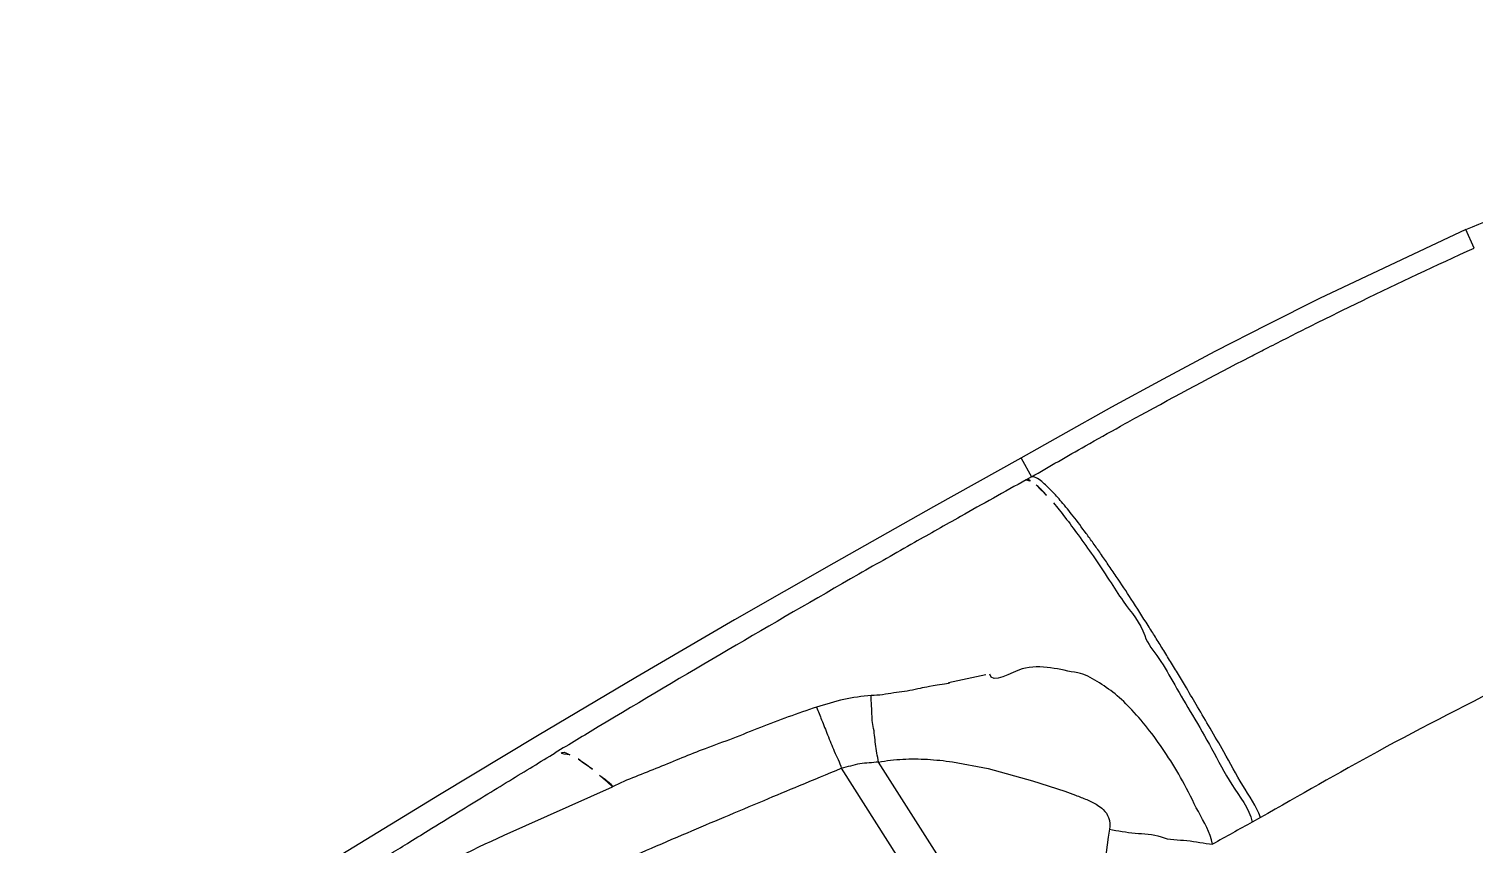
# Model space of a CAD drawing. Header units: millimetres. Extents: x 1145859089 to 1147511753, y -1047484727 to -1047247487.
# Drawn here: x 1147319157.8 to 1147319229.9, y -1047437788.7 to -1047437748 of the extents above; entities that cross this region are included whole.
import ezdxf
from ezdxf.xclip import XClip

# ---------------------------------------------------------------- set-up
doc = ezdxf.new("R2010")
doc.units = ezdxf.units.MM
doc.header["$LTSCALE"] = 100
doc.header["$MEASUREMENT"] = 0
doc.header["$XCLIPFRAME"] = 2
doc.layers.get('0').update_dxf_attribs({"linetype": 'CONTINUOUS'})
doc.layers.add('XREF', color=135, linetype='CONTINUOUS')
doc.layers.add('단지배치도$0$W240910', color=135, linetype='CONTINUOUS')

# ---------------------------------------------------------------- blocks, each defined once
blk = doc.blocks.new('단지배치도$0$zw$9902')
at = {"layer": '단지배치도$0$W240910', "linetype": 'ByBlock', "ltscale": 20}
for p, q in [((58957.501, -66388.733), (58950.192, -66392.188)), ((58957.906, -66389.665), (58957.501, -66388.733)), ((58950.192, -66392.188), (58947.573, -66393.497)), ((58947.573, -66393.497), (58944.969, -66394.836)), ((58944.969, -66394.836), (58942.381, -66396.204)), ((58942.381, -66396.204), (58939.809, -66397.603)), ((58939.809, -66397.603), (58937.253, -66399.031)), ((58937.253, -66399.031), (58935.282, -66400.159)), ((58935.282, -66400.159), (58930.913, -66402.583)), ((58935.282, -66400.159), (58935.287, -66400.157)), ((58935.287, -66400.157), (58935.806, -66401.089)), ((58935.806, -66401.089), (58935.551, -66401.231)), ((58930.913, -66402.583), (58925.94, -66405.386)), ((58925.94, -66405.386), (58920.986, -66408.225)), ((58920.986, -66408.225), (58916.054, -66411.1)), ((58916.054, -66411.1), (58911.142, -66414.01)), ((58933.529, -66410.974), (58931.662, -66411.371)), ((58911.142, -66414.01), (58906.251, -66416.956)), ((58926.314, -66415.632), (58938.931, -66435.465)), ((58938.245, -66431.151), (58928.173, -66415.32)), ((58931.869, -66415.31), (58933.654, -66415.647)), ((58933.654, -66415.647), (58935.868, -66416.251)), ((58935.868, -66416.251), (58937.481, -66416.781)), ((58906.251, -66416.956), (58901.382, -66419.937)), ((58909.493, -66418.972), (58914.886, -66416.553)), ((58947.239, -66418.087), (58946.835, -66418.318))]:
    blk.add_line(p, q, dxfattribs=at)
at = {"layer": '단지배치도$0$W240910'}
for radius in [11431.377, 11931.377]:
    blk.add_arc((57394.291, -57699.4), radius, 251.6277496, 321.4181311, dxfattribs=at)
at = {"layer": '단지배치도$0$W240910', "linetype": 'ByBlock', "ltscale": 20}
for centre, radius, start, end in [((59292.964, -67044.991), 736.323, 119.038911, 119.331213), ((59292.536, -67044.227), 735.447, 119.331232, 119.5377), ((59292.446, -67044.067), 735.263, 119.537782, 119.786688), ((59290.642, -67040.932), 731.647, 119.786004, 120.966671), ((59287.918, -67036.379), 726.341, 120.967262, 121.164728), ((59188.198, -66454.002), 250.996, 171.90933, 174.77644)]:
    blk.add_arc(centre, radius, start, end, dxfattribs=at)
for points, knots in [([(58957.501, -66388.733), (58959.226, -66388.015), (58962.722, -66386.691), (58968.078, -66385.03), (58973.527, -66383.703), (58978.551, -66382.806), (58981.76, -66382.407), (58983.117, -66382.27)], [0, 0, 0, 0, 5.604425, 11.208847, 16.813268, 22.417692, 26.509652, 26.509652, 26.509652, 26.509652]), ([(58946.725, -66395.093), (58946.981, -66394.961), (58947.903, -66394.487), (58949.751, -66393.55), (58953.209, -66391.845), (58956.021, -66390.523), (58957.906, -66389.665)], [0, 0, 0, 0, 0.863277, 3.109586, 6.217393, 12.429605, 12.429605, 12.429605, 12.429605]), ([(58935.806, -66401.089), (58936.701, -66400.567), (58938.18, -66399.719), (58939.988, -66398.705), (58942.717, -66397.199), (58944.878, -66396.047), (58946.725, -66395.093)], [0, 0, 0, 0, 3.107718, 5.114105, 6.219866, 12.457963, 12.457963, 12.457963, 12.457963]), ([(58947.239, -66418.087), (58947.032, -66417.513), (58946.3, -66416.476), (58945.51, -66414.968), (58944.749, -66413.666), (58944.128, -66412.602), (58943.599, -66411.712), (58943.148, -66410.96), (58942.755, -66410.313), (58942.372, -66409.69), (58942, -66409.091), (58941.479, -66408.26), (58940.831, -66407.247), (58940.164, -66406.235), (58939.65, -66405.477), (58939.269, -66404.924), (58938.901, -66404.403), (58938.446, -66403.776), (58937.924, -66403.081), (58937.353, -66402.375), (58936.854, -66401.807), (58936.395, -66401.379), (58936.023, -66401.056), (58935.806, -66401.089)], [0, 0, 0, 0, 1.832607, 3.750231, 5.118377, 6.354001, 7.445028, 8.226198, 8.983884, 9.716082, 10.421133, 11.097718, 12.658838, 14.029015, 14.733099, 15.405694, 16.044122, 16.645951, 17.731431, 18.648582, 19.380882, 19.964462, 20.622094, 20.622094, 20.622094, 20.622094]), ([(58936.037, -66401.485), (58936.173, -66401.598), (58936.473, -66401.89), (58936.751, -66402.202), (58936.907, -66402.385)], [0, 0, 0, 0, 0.530741, 1.253209, 1.253209, 1.253209, 1.253209]), ([(58936.907, -66402.385), (58937.104, -66402.618), (58937.525, -66403.145), (58937.927, -66403.686), (58938.144, -66403.984)], [0, 0, 0, 0, 0.91555, 2.021517, 2.021517, 2.021517, 2.021517]), ([(58938.144, -66403.984), (58938.395, -66404.331), (58938.92, -66405.077), (58939.429, -66405.833), (58939.696, -66406.236)], [0, 0, 0, 0, 1.285876, 2.734708, 2.734708, 2.734708, 2.734708]), ([(58939.696, -66406.236), (58939.928, -66406.587), (58940.481, -66407.528), (58941.258, -66408.366), (58941.467, -66409.009)], [0, 0, 0, 0, 1.264365, 3.290567, 3.290567, 3.290567, 3.290567]), ([(58966.667, -66408.084), (58964.443, -66409.067), (58959.887, -66411.25), (58953.396, -66414.566), (58949.189, -66416.992), (58947.239, -66418.087)], [0, 0, 0, 0, 7.294095, 15.152219, 21.860712, 21.860712, 21.860712, 21.860712]), ([(58941.467, -66409.009), (58941.604, -66409.431), (58942.254, -66410.18), (58942.98, -66411.534), (58943.878, -66413.027), (58944.846, -66414.679), (58945.75, -66416.493), (58946.666, -66417.624), (58946.833, -66418.315)], [0, 0, 0, 0, 1.332028, 2.878406, 4.627862, 6.553579, 8.611608, 10.743926, 10.743926, 10.743926, 10.743926]), ([(58938.125, -66410.871), (58937.67, -66410.798), (58936.772, -66410.568), (58935.8, -66410.537), (58935.348, -66410.675)], [0, 0, 0, 0, 1.384017, 2.801385, 2.801385, 2.801385, 2.801385]), ([(58931.662, -66411.371), (58931.854, -66411.371), (58930.56, -66411.572), (58930.37, -66411.618), (58930.009, -66411.703)], [0, 0, 0, 0, 0.573946, 1.686544, 1.686544, 1.686544, 1.686544]), ([(58944.854, -66419.416), (58944.741, -66418.835), (58944.115, -66417.812), (58943.406, -66416.299), (58942.58, -66414.956), (58941.743, -66413.77), (58940.886, -66412.757), (58940.02, -66411.907), (58939.107, -66411.301), (58938.471, -66410.927), (58938.125, -66410.871)], [0, 0, 0, 0, 1.776175, 3.501548, 5.039248, 6.491526, 7.85275, 9.019232, 10.108947, 11.158894, 11.158894, 11.158894, 11.158894]), ([(58927.807, -66411.994), (58927.348, -66412.039), (58926.421, -66412.16), (58925.53, -66412.44), (58925.081, -66412.581)], [0, 0, 0, 0, 1.381377, 2.793775, 2.793775, 2.793775, 2.793775]), ([(58930.009, -66411.703), (58929.657, -66411.785), (58928.919, -66411.856), (58928.186, -66412.004), (58927.807, -66411.994)], [0, 0, 0, 0, 1.084724, 2.222001, 2.222001, 2.222001, 2.222001]), ([(58927.909, -66413.544), (58927.85, -66413.276), (58927.845, -66412.753), (58927.809, -66412.237), (58927.807, -66411.994)], [0, 0, 0, 0, 0.82568, 1.554233, 1.554233, 1.554233, 1.554233]), ([(58925.081, -66412.581), (58924.133, -66412.886), (58922.282, -66413.591), (58920.443, -66414.322), (58919.518, -66414.658)], [0, 0, 0, 0, 2.986497, 5.937873, 5.937873, 5.937873, 5.937873]), ([(58925.081, -66412.581), (58925.164, -66412.793), (58925.347, -66413.255), (58925.648, -66413.988), (58925.949, -66414.801), (58926.245, -66415.335), (58926.314, -66415.632)], [0, 0, 0, 0, 0.685243, 1.490326, 2.374935, 3.291707, 3.291707, 3.291707, 3.291707]), ([(58928.173, -66415.32), (58928.118, -66415.022), (58928.003, -66414.435), (58927.972, -66413.834), (58927.909, -66413.544)], [0, 0, 0, 0, 0.906867, 1.795053, 1.795053, 1.795053, 1.795053]), ([(58892.96, -66426.779), (58893.218, -66426.611), (58893.828, -66426.219), (58894.88, -66425.542), (58896.206, -66424.693), (58897.622, -66423.791), (58898.945, -66422.953), (58900.064, -66422.247), (58901.108, -66421.592), (58902.067, -66420.991), (58902.957, -66420.436), (58903.785, -66419.92), (58904.695, -66419.355), (58905.85, -66418.641), (58907.136, -66417.849), (58908.487, -66417.02), (58909.726, -66416.264), (58910.901, -66415.549), (58911.665, -66415.086), (58912.036, -66414.861)], [0, 0, 0, 0, 0.924484, 2.174977, 3.752102, 5.648873, 7.212033, 8.45034, 9.617467, 10.909322, 11.846394, 12.764799, 13.835881, 15.059641, 16.8379, 18.366159, 19.815845, 21.191777, 22.49399, 22.49399, 22.49399, 22.49399]), ([(58912.768, -66414.953), (58912.644, -66414.9), (58912.426, -66414.74), (58912.266, -66414.918), (58912.232, -66414.976)], [0, 0, 0, 0, 0.4061503, 0.608593, 0.608593, 0.608593, 0.608593]), ([(58913.899, -66415.683), (58913.711, -66415.533), (58913.35, -66415.264), (58912.96, -66415.036), (58912.768, -66414.953)], [0, 0, 0, 0, 0.721787, 1.348123, 1.348123, 1.348123, 1.348123]), ([(58919.518, -66414.658), (58918.736, -66414.943), (58917.208, -66415.614), (58915.638, -66416.189), (58914.887, -66416.554)], [0, 0, 0, 0, 2.498561, 5.005178, 5.005178, 5.005178, 5.005178]), ([(58911.045, -66422.196), (58911.628, -66421.931), (58912.823, -66421.384), (58914.671, -66420.563), (58916.617, -66419.711), (58918.558, -66418.877), (58920.517, -66418.046), (58922.383, -66417.264), (58924.333, -66416.451), (58925.619, -66415.922), (58926.314, -66415.632)], [0, 0, 0, 0, 1.921349, 3.943886, 6.06771, 8.292911, 10.283244, 12.450383, 14.361772, 16.62152, 16.62152, 16.62152, 16.62152]), ([(58914.887, -66416.554), (58914.796, -66416.339), (58914.364, -66416.115), (58914.061, -66415.81), (58913.899, -66415.683)], [0, 0, 0, 0, 0.700573, 1.317894, 1.317894, 1.317894, 1.317894]), ([(58928.173, -66415.32), (58927.863, -66415.363), (58927.225, -66415.352), (58926.625, -66415.572), (58926.314, -66415.632)], [0, 0, 0, 0, 0.938821, 1.889943, 1.889943, 1.889943, 1.889943]), ([(58928.173, -66415.32), (58928.573, -66415.245), (58929.386, -66415.151), (58930.625, -66415.164), (58931.452, -66415.251), (58931.869, -66415.31)], [0, 0, 0, 0, 1.21978, 2.446755, 3.711021, 3.711021, 3.711021, 3.711021]), ([(58937.481, -66416.781), (58937.658, -66416.845), (58938.024, -66416.976), (58938.571, -66417.189), (58939.045, -66417.414), (58939.435, -66417.701), (58939.724, -66418.108), (58939.726, -66418.484), (58939.701, -66418.677)], [0, 0, 0, 0, 0.56233, 1.165937, 1.762841, 2.129456, 2.612873, 3.196894, 3.196894, 3.196894, 3.196894]), ([(58946.835, -66418.318), (58946.502, -66418.496), (58945.845, -66418.868), (58945.185, -66419.233), (58944.854, -66419.416)], [0, 0, 0, 0, 1.132134, 2.263801, 2.263801, 2.263801, 2.263801]), ([(58894.505, -66426.642), (58896.14, -66425.728), (58899.458, -66423.993), (58904.449, -66421.429), (58907.787, -66419.737), (58909.493, -66418.972)], [0, 0, 0, 0, 5.619494, 11.229156, 16.838063, 16.838063, 16.838063, 16.838063]), ([(58939.701, -66418.677), (58940.127, -66418.742), (58940.972, -66418.919), (58941.87, -66418.897), (58942.276, -66419.057)], [0, 0, 0, 0, 1.293583, 2.603693, 2.603693, 2.603693, 2.603693]), ([(58942.276, -66419.057), (58942.682, -66419.218), (58943.581, -66419.179), (58944.424, -66419.384), (58944.854, -66419.416)], [0, 0, 0, 0, 1.308106, 2.602974, 2.602974, 2.602974, 2.602974])]:
    blk.add_open_spline(points, degree=3, knots=knots, dxfattribs=at)
for points in [[(58935.551, -66401.231), (58935.732, -66401.207), (58935.898, -66401.365), (58936.037, -66401.485)], [(58935.348, -66410.675), (58934.825, -66410.835), (58933.833, -66411.472), (58933.727, -66410.935)]]:
    blk.add_open_spline(points, degree=3, dxfattribs=at)
blk = doc.blocks.new('단지배치도')
blk.add_blockref('단지배치도$0$zw$9902', (141034.193, 142437.157))

msp = doc.modelspace()

# ---------------------------------------------------------------- block references
at = {"layer": 'XREF'}
ref = msp.add_blockref('단지배치도', (1147119237.834579, -1047513806.462535), dxfattribs=at)
XClip(ref).set_block_clipping_path([(72982.4064819524, 34919.7593965298), (360382.4067475507, 255319.7593436697)])

doc.saveas('drawing.dxf')
